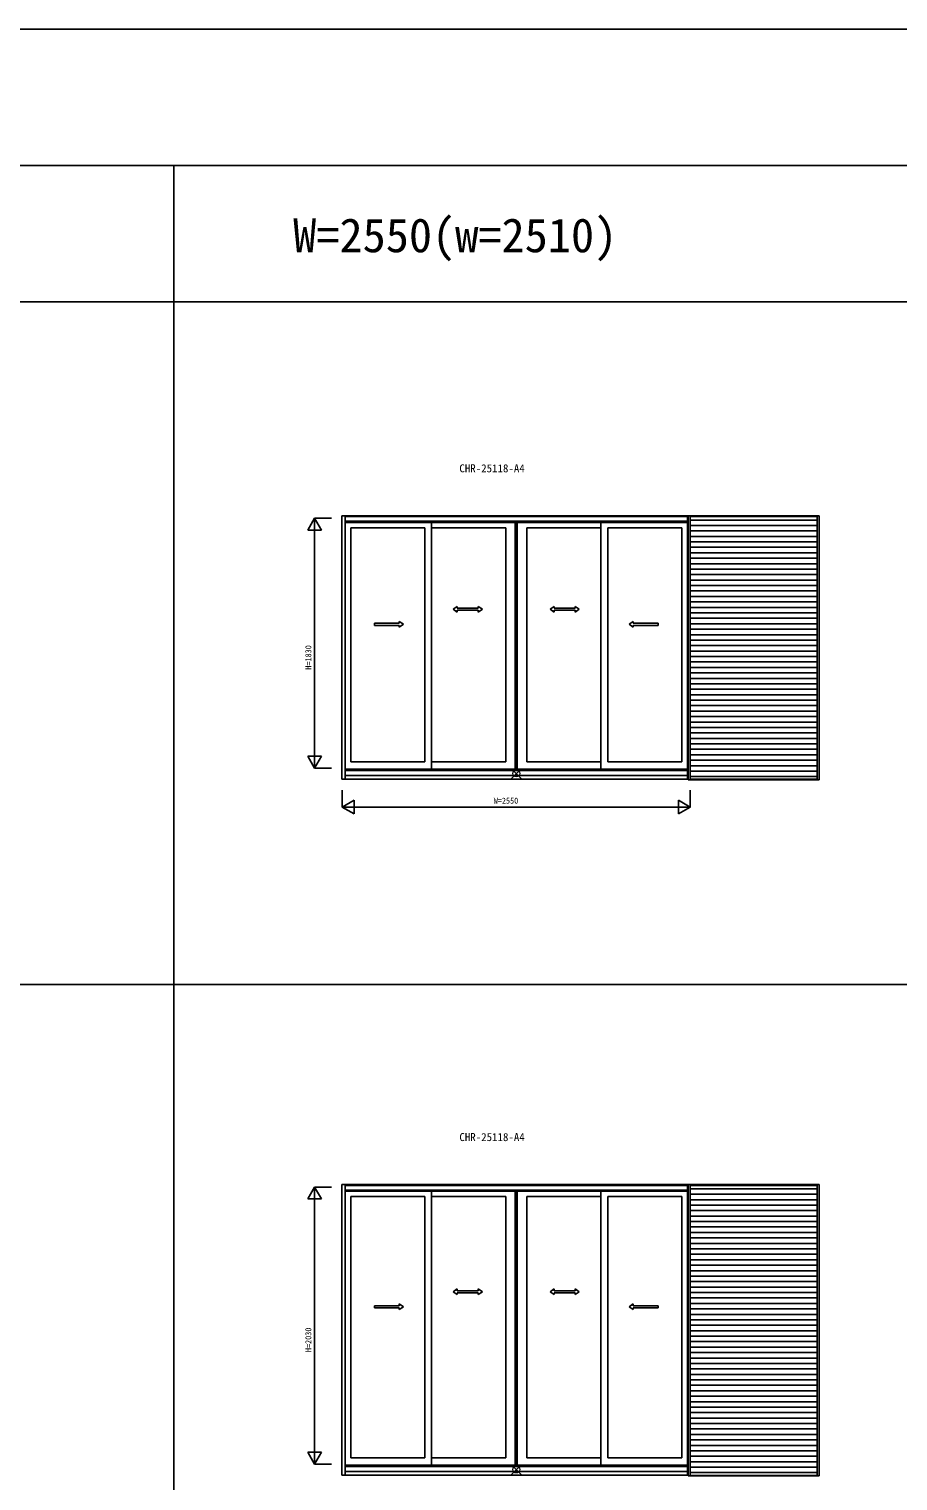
# Model space of a CAD drawing. Units: millimetres, scale not verified. Extents: x -27506 to 27500, y -20006 to 20000.
# Drawn here: x 2039 to 8405, y 9362 to 20000 of the extents above; entities that cross this region are included whole.
import ezdxf
from ezdxf.enums import TextEntityAlignment as Align

# ---------------------------------------------------------------- set-up
doc = ezdxf.new("R2010")
doc.units = ezdxf.units.MM
doc.header["$LTSCALE"] = 24
for name, color, linetype in [('0-0_0', 7, 'Continuous'), ('0-1_YKK_A1', 4, 'Continuous'), ('0-2_YKK_A2', 3, 'Continuous'), ('0-7_YKK_F1', 7, 'Continuous'), ('0-9_YKK_N1', 2, 'Continuous')]:
    doc.layers.add(name, color=color, linetype=linetype)
doc.layers.add('0-8_YKK_IN', color=1, linetype='Continuous', lineweight=18)
doc.styles.add('ＭＳ ゴシック', font='')
doc.styles.get('ＭＳ ゴシック').set_extended_font_data('MS Gothic')

msp = doc.modelspace()

# ---------------------------------------------------------------- linework, layer by layer
at = {"layer": '0-1_YKK_A1'}
for p, q in [((4330.7, 16433.27), (6868.5, 16433.27)), ((4330.7, 16433.27), (4330.7, 14504.7)), ((4356, 16433.27), (4356, 14504.7)), ((4356, 16427.5), (6863.5, 16427.5)), ((4356, 16393), (6863.5, 16393)), ((4356, 16384), (6863.5, 16384)), ((4988.25, 14578.2), (4988.25, 16384)), ((5601, 14578.2), (5601, 16384)), ((5603, 14578.2), (5603, 16384)), ((5616, 14578.2), (5616, 16384)), ((6228.75, 14578.2), (6228.75, 16384)), ((6863.5, 16433.27), (6863.5, 14504.7)), ((4395.51, 14631), (4395.51, 16346)), ((4938.25, 16346), (4395.51, 16346)), ((4938.25, 16346), (4938.25, 14631)), ((5531, 16346), (4988.25, 16346)), ((5531, 14631), (5531, 16346)), ((6228.75, 16346), (5686, 16346)), ((5686, 14631), (5686, 16346)), ((6278.75, 16346), (6821.5, 16346)), ((6278.75, 16346), (6278.75, 14631)), ((6821.5, 14631), (6821.5, 16346)), ((5176.71, 15768.37), (5146.71, 15748.37)), ((5176.71, 15728.37), (5146.71, 15748.37)), ((5176.71, 15768.37), (5176.71, 15755.87)), ((5176.71, 15755.87), (5330.04, 15755.89)), ((5330.03, 15768.39), (5360.04, 15748.4)), ((5330.03, 15768.39), (5330.04, 15755.89)), ((5330.05, 15728.39), (5360.04, 15748.4)), ((5886.97, 15768.38), (5856.96, 15748.39)), ((5886.95, 15728.39), (5856.96, 15748.39)), ((5886.97, 15768.38), (5886.96, 15755.88)), ((6040.29, 15755.86), (5886.96, 15755.89)), ((6040.29, 15768.36), (6070.29, 15748.36)), ((6040.29, 15768.36), (6040.29, 15755.86)), ((6040.29, 15728.36), (6070.29, 15748.36)), ((4569.96, 15645.88), (4751.3, 15645.87)), ((4569.96, 15645.88), (4569.96, 15630.88)), ((4751.29, 15618.37), (4781.29, 15638.37)), ((4751.3, 15658.36), (4781.29, 15638.37)), ((4751.3, 15658.36), (4751.3, 15645.87)), ((5176.71, 15740.87), (5330.05, 15740.89)), ((5176.71, 15740.87), (5176.71, 15728.37)), ((5330.05, 15740.89), (5330.05, 15728.39)), ((6040.29, 15740.86), (5886.95, 15740.89)), ((5886.95, 15740.89), (5886.95, 15728.39)), ((6040.29, 15740.86), (6040.29, 15728.36)), ((6464.71, 15658.37), (6434.71, 15638.37)), ((6464.71, 15618.37), (6434.71, 15638.37)), ((6464.71, 15658.37), (6464.71, 15645.87)), ((6648.05, 15645.88), (6464.71, 15645.87)), ((6648.05, 15645.88), (6648.05, 15630.88)), ((4569.95, 15630.88), (4751.29, 15630.87)), ((4751.29, 15630.87), (4751.29, 15618.37)), ((6648.05, 15630.88), (6464.71, 15630.87)), ((6464.71, 15630.87), (6464.71, 15618.37)), ((4356, 14578.2), (6863.5, 14578.2)), ((4938.25, 14631), (4395.51, 14631)), ((5531, 14631), (4988.25, 14631)), ((6228.75, 14631), (5686, 14631)), ((6278.75, 14631), (6821.5, 14631)), ((4330.7, 14504.7), (6868.5, 14504.7)), ((4356, 14568.2), (6863.5, 14568.2)), ((4356, 14530.2), (6863.5, 14530.2)), ((4330.7, 11533.27), (6868.5, 11533.27)), ((4330.7, 11533.27), (4330.7, 9404.7)), ((4356, 11533.27), (4356, 9404.7)), ((4356, 11527.5), (6863.5, 11527.5)), ((4356, 11493), (6863.5, 11493)), ((6863.5, 11533.27), (6863.5, 9404.7)), ((4356, 11484), (6863.5, 11484)), ((4395.51, 9531), (4395.51, 11446)), ((4938.25, 11446), (4395.51, 11446)), ((4938.25, 11446), (4938.25, 9531)), ((4988.25, 9478.2), (4988.25, 11484)), ((5531, 11446), (4988.25, 11446)), ((5531, 9531), (5531, 11446)), ((5601, 9478.2), (5601, 11484)), ((5603, 9478.2), (5603, 11484)), ((5616, 9478.2), (5616, 11484)), ((6228.75, 11446), (5686, 11446)), ((5686, 9531), (5686, 11446)), ((6228.75, 9478.2), (6228.75, 11484)), ((6278.75, 11446), (6821.5, 11446)), ((6278.75, 11446), (6278.75, 9531)), ((6821.5, 9531), (6821.5, 11446)), ((5176.71, 10768.37), (5146.71, 10748.37)), ((5176.71, 10728.37), (5146.71, 10748.37)), ((5176.71, 10768.37), (5176.71, 10755.87)), ((5176.71, 10755.87), (5330.04, 10755.89)), ((5330.03, 10768.39), (5360.04, 10748.4)), ((5330.03, 10768.39), (5330.04, 10755.89)), ((5330.05, 10728.39), (5360.04, 10748.4)), ((5886.97, 10768.38), (5856.96, 10748.39)), ((5886.95, 10728.39), (5856.96, 10748.39)), ((5886.97, 10768.38), (5886.96, 10755.88)), ((6040.29, 10755.86), (5886.96, 10755.89)), ((6040.29, 10768.36), (6070.29, 10748.36)), ((6040.29, 10768.36), (6040.29, 10755.86)), ((6040.29, 10728.36), (6070.29, 10748.36)), ((4569.96, 10645.88), (4751.3, 10645.87)), ((4569.96, 10645.88), (4569.96, 10630.88)), ((4751.29, 10618.37), (4781.29, 10638.37)), ((4751.3, 10658.36), (4781.29, 10638.37)), ((4751.3, 10658.36), (4751.3, 10645.87)), ((5176.71, 10740.87), (5330.05, 10740.89)), ((5176.71, 10740.87), (5176.71, 10728.37)), ((5330.05, 10740.89), (5330.05, 10728.39)), ((6040.29, 10740.86), (5886.95, 10740.89)), ((5886.95, 10740.89), (5886.95, 10728.39)), ((6040.29, 10740.86), (6040.29, 10728.36)), ((6464.71, 10658.37), (6434.71, 10638.37)), ((6464.71, 10618.37), (6434.71, 10638.37)), ((6464.71, 10658.37), (6464.71, 10645.87)), ((6648.05, 10645.88), (6464.71, 10645.87)), ((6648.05, 10645.88), (6648.05, 10630.88)), ((4569.95, 10630.88), (4751.29, 10630.87)), ((4751.29, 10630.87), (4751.29, 10618.37)), ((6648.05, 10630.88), (6464.71, 10630.87)), ((6464.71, 10630.87), (6464.71, 10618.37)), ((4356, 9478.2), (6863.5, 9478.2)), ((4356, 9468.2), (6863.5, 9468.2)), ((4938.25, 9531), (4395.51, 9531)), ((5531, 9531), (4988.25, 9531)), ((6228.75, 9531), (5686, 9531)), ((6278.75, 9531), (6821.5, 9531)), ((4330.7, 9404.7), (6868.5, 9404.7)), ((4356, 9430.2), (6863.5, 9430.2))]:
    msp.add_line(p, q, dxfattribs=at)
at = {"layer": '0-2_YKK_A2'}
for p, q in [((6868.5, 14499.2), (6868.5, 16433.27)), ((6868.5, 16433.27), (7826.5, 16433.27)), ((6882.5, 14499.2), (6882.5, 16433.27)), ((7812.5, 16427.5), (6882.5, 16427.5)), ((6882.5, 16402.5), (7812.5, 16402.5)), ((7812.5, 16433.27), (7812.5, 14499.2)), ((7826.5, 16433.27), (7826.5, 14499.2)), ((7812.5, 16362.5), (6882.5, 16362.5)), ((7812.5, 16322.5), (6882.5, 16322.5)), ((7812.5, 16282.5), (6882.5, 16282.5)), ((7812.5, 16242.5), (6882.5, 16242.5)), ((7812.5, 16202.5), (6882.5, 16202.5)), ((7812.5, 16162.5), (6882.5, 16162.5)), ((7812.5, 16122.5), (6882.5, 16122.5)), ((7812.5, 16082.5), (6882.5, 16082.5)), ((7812.5, 16042.5), (6882.5, 16042.5)), ((7812.5, 16002.5), (6882.5, 16002.5)), ((7812.5, 15962.5), (6882.5, 15962.5)), ((7812.5, 15922.5), (6882.5, 15922.5)), ((7812.5, 15882.5), (6882.5, 15882.5)), ((7812.5, 15842.5), (6882.5, 15842.5)), ((7812.5, 15802.5), (6882.5, 15802.5)), ((7812.5, 15762.5), (6882.5, 15762.5)), ((7812.5, 15722.5), (6882.5, 15722.5)), ((7812.5, 15682.5), (6882.5, 15682.5)), ((7812.5, 15642.5), (6882.5, 15642.5)), ((7812.5, 15602.5), (6882.5, 15602.5)), ((7812.5, 15562.5), (6882.5, 15562.5)), ((7812.5, 15522.5), (6882.5, 15522.5)), ((7812.5, 15482.5), (6882.5, 15482.5)), ((7812.5, 15442.5), (6882.5, 15442.5)), ((7812.5, 15402.5), (6882.5, 15402.5)), ((7812.5, 15362.5), (6882.5, 15362.5)), ((7812.5, 15322.5), (6882.5, 15322.5)), ((7812.5, 15282.5), (6882.5, 15282.5)), ((7812.5, 15242.5), (6882.5, 15242.5)), ((7812.5, 15202.5), (6882.5, 15202.5)), ((7812.5, 15162.5), (6882.5, 15162.5)), ((7812.5, 15122.5), (6882.5, 15122.5)), ((7812.5, 15082.5), (6882.5, 15082.5)), ((7812.5, 15042.5), (6882.5, 15042.5)), ((7812.5, 15002.5), (6882.5, 15002.5)), ((7812.5, 14962.5), (6882.5, 14962.5)), ((7812.5, 14922.5), (6882.5, 14922.5)), ((7812.5, 14882.5), (6882.5, 14882.5)), ((7812.5, 14842.5), (6882.5, 14842.5)), ((7812.5, 14802.5), (6882.5, 14802.5)), ((7812.5, 14762.5), (6882.5, 14762.5)), ((7812.5, 14722.5), (6882.5, 14722.5)), ((7812.5, 14682.5), (6882.5, 14682.5)), ((7812.5, 14642.5), (6882.5, 14642.5)), ((7812.5, 14602.5), (6882.5, 14602.5)), ((6868.5, 14499.2), (7826.5, 14499.2)), ((7812.5, 14562.5), (6882.5, 14562.5)), ((7812.5, 14522.5), (6882.5, 14522.5)), ((7812.5, 14502.7), (6882.5, 14502.7)), ((6868.5, 9399.2), (6868.5, 11533.27)), ((6868.5, 11533.27), (7826.5, 11533.27)), ((6882.5, 9399.2), (6882.5, 11533.27)), ((7812.5, 11527.5), (6882.5, 11527.5)), ((6882.5, 11502.5), (7812.5, 11502.5)), ((7812.5, 11533.27), (7812.5, 9399.2)), ((7826.5, 11533.27), (7826.5, 9399.2)), ((7812.5, 11462.5), (6882.5, 11462.5)), ((7812.5, 11422.5), (6882.5, 11422.5)), ((7812.5, 11382.5), (6882.5, 11382.5)), ((7812.5, 11342.5), (6882.5, 11342.5)), ((7812.5, 11302.5), (6882.5, 11302.5)), ((7812.5, 11262.5), (6882.5, 11262.5)), ((7812.5, 11222.5), (6882.5, 11222.5)), ((7812.5, 11182.5), (6882.5, 11182.5)), ((7812.5, 11142.5), (6882.5, 11142.5)), ((7812.5, 11102.5), (6882.5, 11102.5)), ((7812.5, 11062.5), (6882.5, 11062.5)), ((7812.5, 11022.5), (6882.5, 11022.5)), ((7812.5, 10982.5), (6882.5, 10982.5)), ((7812.5, 10942.5), (6882.5, 10942.5)), ((7812.5, 10902.5), (6882.5, 10902.5)), ((7812.5, 10862.5), (6882.5, 10862.5)), ((7812.5, 10822.5), (6882.5, 10822.5)), ((7812.5, 10782.5), (6882.5, 10782.5)), ((7812.5, 10742.5), (6882.5, 10742.5)), ((7812.5, 10702.5), (6882.5, 10702.5)), ((7812.5, 10662.5), (6882.5, 10662.5)), ((7812.5, 10622.5), (6882.5, 10622.5)), ((7812.5, 10582.5), (6882.5, 10582.5)), ((7812.5, 10542.5), (6882.5, 10542.5)), ((7812.5, 10502.5), (6882.5, 10502.5)), ((7812.5, 10462.5), (6882.5, 10462.5)), ((7812.5, 10422.5), (6882.5, 10422.5)), ((7812.5, 10382.5), (6882.5, 10382.5)), ((7812.5, 10342.5), (6882.5, 10342.5)), ((7812.5, 10302.5), (6882.5, 10302.5)), ((7812.5, 10262.5), (6882.5, 10262.5)), ((7812.5, 10222.5), (6882.5, 10222.5)), ((7812.5, 10182.5), (6882.5, 10182.5)), ((7812.5, 10142.5), (6882.5, 10142.5)), ((7812.5, 10102.5), (6882.5, 10102.5)), ((7812.5, 10062.5), (6882.5, 10062.5)), ((7812.5, 10022.5), (6882.5, 10022.5)), ((7812.5, 9982.5), (6882.5, 9982.5)), ((7812.5, 9942.5), (6882.5, 9942.5)), ((7812.5, 9902.5), (6882.5, 9902.5)), ((7812.5, 9862.5), (6882.5, 9862.5)), ((7812.5, 9822.5), (6882.5, 9822.5)), ((7812.5, 9782.5), (6882.5, 9782.5)), ((7812.5, 9742.5), (6882.5, 9742.5)), ((7812.5, 9702.5), (6882.5, 9702.5)), ((7812.5, 9662.5), (6882.5, 9662.5)), ((7812.5, 9622.5), (6882.5, 9622.5)), ((7812.5, 9582.5), (6882.5, 9582.5)), ((7812.5, 9542.5), (6882.5, 9542.5)), ((7812.5, 9502.5), (6882.5, 9502.5)), ((6868.5, 9399.2), (7826.5, 9399.2)), ((7812.5, 9462.5), (6882.5, 9462.5)), ((7812.5, 9422.5), (6882.5, 9422.5)), ((7812.5, 9402.7), (6882.5, 9402.7))]:
    msp.add_line(p, q, dxfattribs=at)
at = {"layer": '0-7_YKK_F1'}
for p, q in [((-27500, 20000), (27500, 20000)), ((-27500, 19000), (26500, 19000)), ((3100, -20000), (3100, 19000)), ((-27500, 18000), (26500, 18000)), ((-27500, 13000), (26500, 13000))]:
    msp.add_line(p, q, dxfattribs=at)
at = {"layer": '0-8_YKK_IN'}
for p, q in [((5643.86, 14509.84), (5573.14, 14580.55)), ((5643.86, 14580.55), (5573.14, 14509.84)), ((5643.86, 9409.84), (5573.14, 9480.55)), ((5643.86, 9480.55), (5573.14, 9409.84))]:
    msp.add_line(p, q, dxfattribs=at)
for centre in [(5608.5, 14545.2), (5608.5, 9445.2)]:
    msp.add_circle(centre, 25, dxfattribs=at)
at = {"layer": '0-9_YKK_N1'}
for p, q in [((4080.7, 16328.4), (4130.7, 16415)), ((4130.7, 16415), (4130.7, 14585)), ((4130.7, 16415), (4255.7, 16415)), ((4180.7, 16328.4), (4130.7, 16415)), ((4080.7, 16328.4), (4180.7, 16328.4)), ((4080.7, 14671.6), (4180.7, 14671.6)), ((4080.7, 14671.6), (4130.7, 14585)), ((4130.7, 14585), (4180.7, 14671.6)), ((4130.7, 14585), (4255.7, 14585)), ((4333.5, 14299.2), (6883.5, 14299.2)), ((4420.1, 14249.2), (4333.5, 14299.2)), ((4420.1, 14249.2), (4420.1, 14349.2)), ((6796.9, 14249.2), (6796.9, 14349.2)), ((6796.9, 14249.2), (6883.5, 14299.2)), ((4080.7, 11428.4), (4130.7, 11515)), ((4130.7, 11515), (4130.7, 9485)), ((4130.7, 11515), (4255.7, 11515)), ((4180.7, 11428.4), (4130.7, 11515)), ((4080.7, 11428.4), (4180.7, 11428.4)), ((4080.7, 9571.6), (4180.7, 9571.6)), ((4080.7, 9571.6), (4130.7, 9485)), ((4130.7, 9485), (4180.7, 9571.6)), ((4130.7, 9485), (4255.7, 9485))]:
    msp.add_line(p, q, dxfattribs=at)
for points in [[(4333.5, 14424.2), (4333.5, 14299.2), (4420.1, 14349.2)], [(6883.5, 14424.2), (6883.5, 14299.2), (6796.9, 14349.2)]]:
    msp.add_lwpolyline(points, dxfattribs=at)

# ---------------------------------------------------------------- texts
at = {"layer": '0-0_0', "color": 3, "style": 'ＭＳ ゴシック'}
msp.add_text('W=2550(w=2510)', height=249.3, dxfattribs=at).set_placement((3974.07, 18289.62), align=Align.BOTTOM_LEFT)
at = {"layer": '0-0_0', "style": 'ＭＳ ゴシック'}
for p in [(5191.92, 16734.47), (5191.92, 11834.47)]:
    msp.add_text('CHR-25118-A4', height=58.65, dxfattribs=at).set_placement(p, align=Align.BOTTOM_LEFT)
at = {"layer": '0-9_YKK_N1', "style": 'ＭＳ ゴシック'}
for s, p in [('H=1830', (4120.2, 15305.96)), ('H=2030', (4120.2, 10305.96))]:
    msp.add_text(s, height=43.99, rotation=90, dxfattribs=at).set_placement(p, align=Align.BOTTOM_LEFT)
msp.add_text('W=2550', height=43.99, dxfattribs=at).set_placement((5443.5, 14311.2), align=Align.BOTTOM_LEFT)

doc.saveas('drawing.dxf')
